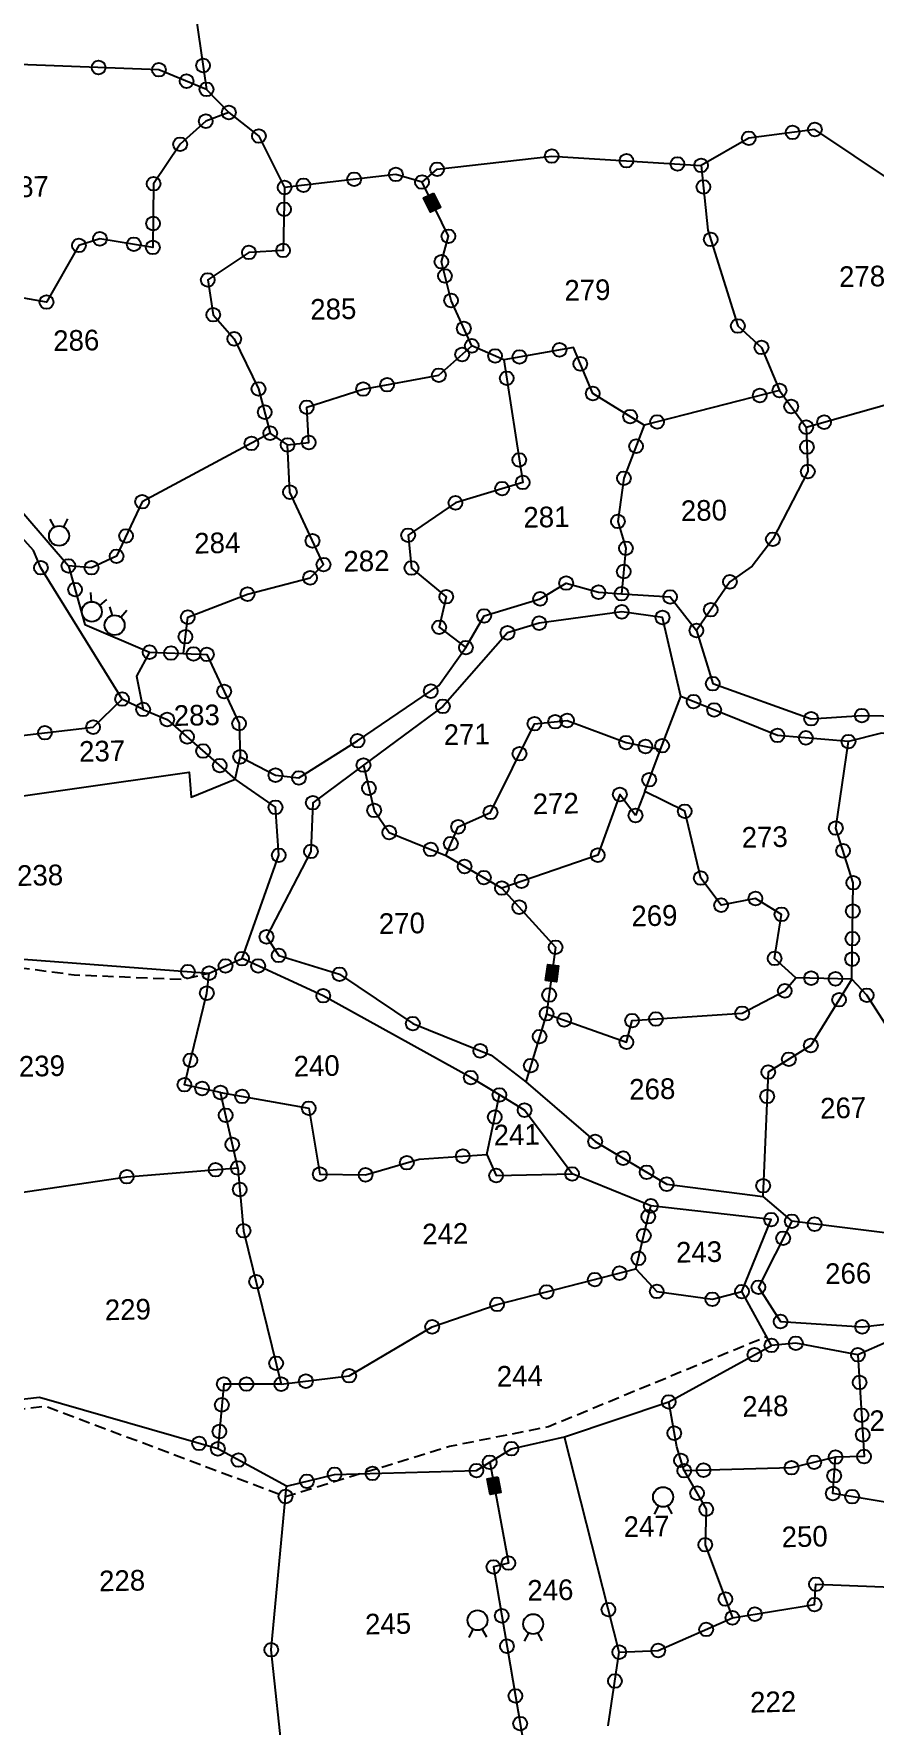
# Model space of a CAD drawing. Header units: metres. Extents: x 273879 to 276593, y 2065520 to 2069660.
# Drawn here: x 274352 to 274725, y 2067836 to 2068586 of the extents above; entities that cross this region are included whole.
import ezdxf
from ezdxf.enums import TextEntityAlignment as Align

# ---------------------------------------------------------------- set-up
doc = ezdxf.new("R2010")
doc.units = ezdxf.units.M
doc.linetypes.add('DASHED', pattern=[0.75, 0.5, -0.25])
for name, color, linetype in [('LINE_FOOTPATH', 1, 'DASHED'), ('OFF', 1, 'Continuous'), ('POLY_PARCEL', 6, 'Continuous'), ('POLY_ROAD', 30, 'Continuous'), ('SYM_STONE', 1, 'Continuous'), ('SYM_WELL', 1, 'Continuous'), ('TEXT_PARCEL', 7, 'Continuous')]:
    doc.layers.add(name, color=color, linetype=linetype)
doc.styles.add('TEXT_MAP', font='', dxfattribs={"height": 1.8})
doc.styles.get('TEXT_MAP').set_extended_font_data('Kruti Dev 050')

# ---------------------------------------------------------------- blocks, each defined once
blk = doc.blocks.new('MOTWELL')
for points in [[(-1.54, 2.96), (-0.8, 1.55)], [(1.54, 2.96), (0.8, 1.55)]]:
    blk.add_lwpolyline(points)
blk.add_circle((0, 0), 1.74)
blk = doc.blocks.new('STONE')
blk.add_circle((0, 0), 0.661)
blk = doc.blocks.new('STONESQUAREFILLED')
blk.add_hatch(color=256).paths.add_polyline_path([(0.7, -0.48), (0.7, 0.48), (-0.7, 0.48), (-0.7, -0.48)])
blk.add_lwpolyline([(-0.7, 0.48), (0.7, 0.48), (0.7, -0.48), (-0.7, -0.48)], close=True)
blk = doc.blocks.new('PPPPP')
at = {"layer": 'LINE_FOOTPATH', "ltscale": 10, "flags": 128}
for points in [[(274165.51, 2068136.6), (274202.17, 2068151.96), (274250.36, 2068172.49), (274296.11, 2068178.5), (274369.76, 2068168.78), (274417.9, 2068166.76), (274429.58, 2068169.49)], [(274320.62, 2067973.05), (274357, 2067977.34), (274463.47, 2067937.3), (274536.26, 2067959.59), (274580.11, 2067968.33), (274676.83, 2068008.31)]]:
    blk.add_lwpolyline(points, dxfattribs=at)
at = {"layer": 'OFF'}
blk.add_lwpolyline([(274441.15, 2068255.57), (274443.31, 2068265.5)], dxfattribs=at)
at = {"layer": 'POLY_PARCEL'}
for points in [[(274415.84, 2068648.27), (274428.41, 2068561.66)], [(274428.41, 2068561.66), (274407.29, 2068570.35), (274321.93, 2068573.51), (274281.2, 2068577.44)], [(274428.41, 2068561.66), (274438.3, 2068551.37)], [(274438.3, 2068551.37), (274428.06, 2068547.53), (274416.72, 2068537.29), (274404.93, 2068519.76), (274404.58, 2068491.54), (274381.13, 2068495.32), (274371.78, 2068492.41), (274357.4, 2068467.25), (274337.3, 2068470.79), (274319.36, 2068456.78), (274300.48, 2068457.22)], [(274438.3, 2068551.37), (274451.67, 2068540.95), (274463.05, 2068518.12)], [(274792.26, 2068462.42), (274773.78, 2068490.87), (274733.13, 2068520.4), (274698.31, 2068543.86), (274668.95, 2068539.94), (274647.84, 2068527.92)], [(274524.01, 2068520.51), (274530.7, 2068526.2), (274581.58, 2068532.07), (274647.84, 2068527.92)], [(274524.01, 2068520.51), (274512.41, 2068523.92), (274463.05, 2068518.12)], [(274647.84, 2068527.92), (274650.84, 2068499.16), (274664.13, 2068456.65), (274674.64, 2068447.15), (274682.62, 2068428.05)], [(274463.05, 2068518.12), (274462.39, 2068490.2), (274447.23, 2068489.29), (274428.95, 2068477.1), (274431.39, 2068461.67), (274440.7, 2068450.94), (274451.47, 2068428.7), (274456.71, 2068409.08)], [(274546.09, 2068447.83), (274536.89, 2068467.98), (274532.6, 2068485.18), (274535.72, 2068496.47), (274524.01, 2068520.51)], [(274464.38, 2068403.86), (274473.77, 2068404.95), (274472.87, 2068420.59), (274497.91, 2068428.67), (274531.48, 2068434.8), (274546.09, 2068447.83)], [(274560.32, 2068441.7), (274546.09, 2068447.83)], [(274622.52, 2068412.6), (274599.77, 2068426.71), (274591.17, 2068447.17), (274560.32, 2068441.7)], [(274560.32, 2068441.7), (274568.68, 2068387.26), (274538.81, 2068378.17), (274517.85, 2068363.8), (274519.35, 2068349.27), (274534.78, 2068336.53), (274531.64, 2068322.96), (274543.52, 2068313.96)], [(274682.62, 2068428.05), (274622.52, 2068412.6)], [(274682.62, 2068428.05), (274694.48, 2068411.78)], [(274694.48, 2068411.78), (274747.43, 2068426.64), (274761.22, 2068420.24)], [(274622.52, 2068412.6), (274613.58, 2068389.09), (274610.93, 2068369.93), (274614.5, 2068358.01), (274612.54, 2068337.86)], [(274694.48, 2068411.78), (274695.17, 2068392.07), (274679.68, 2068362.04), (274670.51, 2068350.02), (274660.63, 2068343.15), (274645.76, 2068321.54)], [(274456.71, 2068409.08), (274399.86, 2068378.68), (274388.51, 2068354.48), (274377.38, 2068349.41), (274367.13, 2068350.19)], [(274418.19, 2068311.33), (274420.06, 2068327.44), (274446.57, 2068337.67), (274474.36, 2068344.9), (274480.31, 2068350.78), (274465.41, 2068382.94), (274464.38, 2068403.86)], [(274464.38, 2068403.86), (274456.71, 2068409.08)], [(274403.17, 2068311.91), (274418.19, 2068311.33)], [(274418.19, 2068311.33), (274428.59, 2068310.92), (274442.85, 2068280.26), (274443.31, 2068265.5)], [(274313.57, 2068243.5), (274346.41, 2068275.02), (274378.08, 2068278.65), (274390.96, 2068291.11)], [(274629.89, 2068268.68), (274638.88, 2068292.26)], [(274400.28, 2068286.55), (274410.95, 2068282.05), (274441.15, 2068255.57)], [(274534.52, 2068221.71), (274540, 2068234.42), (274554.4, 2068240.82), (274573.87, 2068280.17), (274588.36, 2068281.6), (274614.55, 2068271.81), (274629.89, 2068268.68)], [(274622.82, 2068250.16), (274629.89, 2068268.68)], [(274714.67, 2068166.81), (274715.35, 2068209.6), (274707.6, 2068233.89), (274713.21, 2068272.24)], [(274498.06, 2068261.81), (274502.78, 2068241.71), (274509.48, 2068231.91), (274534.52, 2068221.71)], [(274313.57, 2068243.5), (274420.75, 2068258.64), (274421.54, 2068247.63), (274441.15, 2068255.57)], [(274618.73, 2068239.47), (274611.77, 2068248.79), (274601.98, 2068221.86), (274559.47, 2068207.27)], [(274622.82, 2068250.16), (274618.73, 2068239.47)], [(274689.81, 2068167.46), (274680.47, 2068176.06), (274683.52, 2068195.6), (274671.92, 2068202.63), (274656.69, 2068199.65), (274647.66, 2068211.69), (274640.58, 2068241.35), (274622.82, 2068250.16)], [(274534.52, 2068221.71), (274559.47, 2068207.27)], [(274559.47, 2068207.27), (274583.3, 2068181.01), (274579.3, 2068151.52)], [(274277.1, 2068177.78), (274295.86, 2068185.27), (274339.36, 2068176.28), (274429.58, 2068169.49)], [(274434.6, 2068116.55), (274418.58, 2068120), (274428.54, 2068160.64), (274429.58, 2068169.49)], [(274429.58, 2068169.49), (274444.2, 2068175.93)], [(274579.3, 2068151.52), (274614.71, 2068138.85), (274617.2, 2068148.45), (274666.05, 2068151.71), (274684.96, 2068161.64), (274689.81, 2068167.46)], [(274714.67, 2068166.81), (274696.52, 2068137.42), (274677.65, 2068125.59), (274675.16, 2068070.39)], [(274714.67, 2068166.81), (274689.81, 2068167.46)], [(274737.86, 2068134.04), (274721.3, 2068159.68), (274714.67, 2068166.81)], [(274579.3, 2068151.52), (274570.08, 2068121.32)], [(274434.6, 2068116.55), (274473.77, 2068109.53), (274478.69, 2068080.32), (274498.97, 2068080), (274522.72, 2068086.98), (274552.73, 2068089.02)], [(274442.23, 2068083.06), (274434.6, 2068116.55)], [(274552.73, 2068089.02), (274558.36, 2068115.46)], [(274552.73, 2068089.02), (274556.89, 2068079.7), (274590.59, 2068080.41)], [(274322.83, 2068068.78), (274392.99, 2068079.19), (274442.23, 2068083.06)], [(274442.23, 2068083.06), (274444.84, 2068055.22), (274461.57, 2067987.12)], [(274618.89, 2068038.24), (274625.55, 2068066.24)], [(274742.2, 2068052.64), (274688.08, 2068059.4)], [(274461.57, 2067987.12), (274491.69, 2067990.86), (274528.54, 2068012.57), (274557.3, 2068022.55), (274579.28, 2068028.05), (274618.89, 2068038.24)], [(274618.89, 2068038.24), (274628.14, 2068028.3), (274652.82, 2068024.81), (274665.98, 2068028.22)], [(274633.46, 2067979.26), (274679.02, 2068004.31)], [(274717.4, 2068000.2), (274720.11, 2067955.02), (274707.53, 2067954.77)], [(274461.57, 2067987.12), (274436.04, 2067987.19), (274433.42, 2067958.43)], [(274433.42, 2067958.43), (274354.34, 2067981.22), (274342.59, 2067979.86)], [(274587.2, 2067963.7), (274633.46, 2067979.26)], [(274640.36, 2067948.72), (274637, 2067959.27), (274633.46, 2067979.26)], [(274554.03, 2067952.46), (274563.69, 2067958.51), (274587.2, 2067963.7)], [(274611.52, 2067868.22), (274587.2, 2067963.7)], [(274463.94, 2067941.8), (274433.42, 2067958.43)], [(274463.94, 2067941.8), (274485.22, 2067947.12), (274548.14, 2067948.76), (274554.03, 2067952.46)], [(274554.03, 2067952.46), (274562.34, 2067907.75), (274555.68, 2067906.05), (274569.2, 2067826.89)], [(274707.53, 2067954.77), (274687.95, 2067950.06), (274640.36, 2067948.72)], [(274736.71, 2067933.62), (274706.27, 2067938.62), (274707.53, 2067954.77)], [(274640.36, 2067948.72), (274650.14, 2067931.61), (274649.67, 2067915.87), (274661.72, 2067883.47)], [(274462.51, 2067818.38), (274457.15, 2067869.31), (274463.94, 2067941.8)], [(274661.72, 2067883.47), (274698.2, 2067889.3), (274698.81, 2067898.36), (274739.81, 2067896.71)], [(274611.52, 2067868.22), (274628.82, 2067868.96), (274661.72, 2067883.47)], [(274606.66, 2067835.48), (274611.52, 2067868.22)]]:
    blk.add_lwpolyline(points, dxfattribs=at)
at = {"layer": 'POLY_ROAD'}
for points in [[(274306.4, 2068381.97), (274313.05, 2068379.04), (274338.3, 2068383.87), (274367.13, 2068350.19)], [(274390.96, 2068291.11), (274354.93, 2068349.4), (274351.71, 2068356.97), (274338.53, 2068371.63), (274288.7, 2068368.95)], [(274367.13, 2068350.19), (274374.43, 2068324.23), (274403.17, 2068311.91)], [(274543.52, 2068313.96), (274551.57, 2068327.99), (274576.4, 2068335.57), (274587.98, 2068342.58), (274602.25, 2068338.55), (274612.54, 2068337.86)], [(274612.54, 2068337.86), (274634.05, 2068336.41), (274645.76, 2068321.54)], [(274638.88, 2068292.26), (274630.7, 2068327.32), (274612.63, 2068329.84), (274576.04, 2068324.8), (274561.93, 2068320.51), (274533.28, 2068287.89), (274498.06, 2068261.81)], [(274645.76, 2068321.54), (274653.01, 2068297.95), (274696.66, 2068282.41), (274719.14, 2068283.78), (274746.9, 2068283.41), (274803.81, 2068275.29), (274809.91, 2068274.57)], [(274403.17, 2068311.91), (274397.27, 2068301.28), (274400.28, 2068286.55)], [(274443.31, 2068265.5), (274459.01, 2068257.34), (274469.39, 2068256.13), (274495.43, 2068272.65), (274531.52, 2068297.08), (274543.52, 2068313.96)], [(274400.28, 2068286.55), (274390.96, 2068291.11)], [(274713.21, 2068272.24), (274681.7, 2068275.01), (274638.88, 2068292.26)], [(274765.36, 2068270.5), (274727.94, 2068275.92), (274713.21, 2068272.24)], [(274498.06, 2068261.81), (274475.54, 2068245.13), (274474.73, 2068223.54), (274455.01, 2068185.61), (274460.42, 2068177.4), (274487.42, 2068169), (274519.92, 2068147.14), (274554.74, 2068133.04), (274570.08, 2068121.32)], [(274444.2, 2068175.93), (274460.46, 2068221.8), (274459.01, 2068243.08), (274441.15, 2068255.57)], [(274558.36, 2068115.46), (274545.65, 2068123.14), (274480.19, 2068159.48), (274444.2, 2068175.93)], [(274570.08, 2068121.32), (274600.83, 2068094.81), (274632.56, 2068075.87), (274675.16, 2068070.39)], [(274590.59, 2068080.41), (274569.55, 2068108.71), (274558.36, 2068115.46)], [(274625.55, 2068066.24), (274590.59, 2068080.41)], [(274665.98, 2068028.22), (274678.89, 2068060.17), (274625.55, 2068066.24)], [(274675.16, 2068070.39), (274688.08, 2068059.4)], [(274688.08, 2068059.4), (274673.24, 2068030.14), (274683.11, 2068014.92), (274719.23, 2068012.56), (274738.93, 2068014.8), (274741.12, 2068028.4), (274750.85, 2068035.68)], [(274679.02, 2068004.31), (274665.98, 2068028.22)], [(274717.4, 2068000.2), (274689.88, 2068005.26), (274679.02, 2068004.31)], [(274751.91, 2068008.47), (274730.82, 2068006.07), (274717.4, 2068000.2)]]:
    blk.add_lwpolyline(points, dxfattribs=at)
at = {"layer": 'SYM_STONE'}
for name, p, xscale, yscale, zscale, rotation in [('STONE', (274380.51, 2068571.34), 4.619835363909095, 4.619835363909095, 4.619835363909095, 1.136344576640073), ('STONE', (274426.88, 2068572.24), 4.619835363909095, 4.619835363909095, 4.619835363909095, 1.136344576640073), ('STONE', (274407.29, 2068570.35), 4.619835363909095, 4.619835363909095, 4.619835363909095, 1.136344576640073), ('STONE', (274419.57, 2068565.3), 4.619835363909095, 4.619835363909095, 4.619835363909095, 1.136344576640073), ('STONE', (274428.41, 2068561.66), 4.619835363909095, 4.619835363909095, 4.619835363909095, 1.136344576640073), ('STONE', (274438.3, 2068551.37), 4.619835363909095, 4.619835363909095, 4.619835363909095, 1.136344576640073), ('STONE', (274428.06, 2068547.53), 4.619835363909095, 4.619835363909095, 4.619835363909095, 1.136344576640073), ('STONE', (274688.42, 2068542.54), 4.619835363909095, 4.619835363909095, 4.619835363909095, 1.136344576640073), ('STONE', (274698.31, 2068543.86), 4.619835363909095, 4.619835363909095, 4.619835363909095, 1.136344576640073), ('STONE', (274416.72, 2068537.29), 4.619835363909095, 4.619835363909095, 4.619835363909095, 1.136344576640073), ('STONE', (274451.67, 2068540.95), 4.619835363909095, 4.619835363909095, 4.619835363909095, 1.136344576640073), ('STONE', (274668.95, 2068539.94), 4.619835363909095, 4.619835363909095, 4.619835363909095, 1.136344576640073), ('STONE', (274530.7, 2068526.2), 4.619835363909095, 4.619835363909095, 4.619835363909095, 1.136344576640073), ('STONE', (274581.58, 2068532.07), 4.619835363909095, 4.619835363909095, 4.619835363909095, 1.136344576640073), ('STONE', (274614.69, 2068530), 4.619835363909095, 4.619835363909095, 4.619835363909095, 1.136344576640073), ('STONE', (274637.32, 2068528.58), 4.619835363909095, 4.619835363909095, 4.619835363909095, 1.136344576640073), ('STONE', (274647.84, 2068527.92), 4.619835363909095, 4.619835363909095, 4.619835363909095, 1.136344576640073), ('STONE', (274404.93, 2068519.76), 4.619835363909095, 4.619835363909095, 4.619835363909095, 1.136344576640073), ('STONE', (274471.37, 2068519.1), 4.619835363909095, 4.619835363909095, 4.619835363909095, 1.136344576640073), ('STONE', (274493.92, 2068521.75), 4.619835363909095, 4.619835363909095, 4.619835363909095, 1.136344576640073), ('STONE', (274512.41, 2068523.92), 4.619835363909095, 4.619835363909095, 4.619835363909095, 1.136344576640073), ('STONE', (274524.01, 2068520.51), 4.619835363909095, 4.619835363909095, 4.619835363909095, 1.136344576640073), ('STONE', (274463.05, 2068518.12), 4.619835363909095, 4.619835363909095, 4.619835363909095, 1.136344576640073), ('STONESQUAREFILLED', (274528.46, 2068511.37), 5.089988278859448, 5.089988278859448, 5.089988278859448, 295.9696041847052), ('STONE', (274648.84, 2068518.35), 4.619835363909095, 4.619835363909095, 4.619835363909095, 1.136344576640073), ('STONE', (274462.82, 2068508.42), 4.619835363909095, 4.619835363909095, 4.619835363909095, 1.136344576640073), ('STONE', (274404.71, 2068502.12), 4.619835363909095, 4.619835363909095, 4.619835363909095, 1.136344576640073), ('STONE', (274535.72, 2068496.47), 4.619835363909095, 4.619835363909095, 4.619835363909095, 1.136344576640073), ('STONE', (274371.78, 2068492.41), 4.619835363909095, 4.619835363909095, 4.619835363909095, 1.136344576640073), ('STONE', (274381.13, 2068495.32), 4.619835363909095, 4.619835363909095, 4.619835363909095, 1.136344576640073), ('STONE', (274396.15, 2068492.9), 4.619835363909095, 4.619835363909095, 4.619835363909095, 1.136344576640073), ('STONE', (274404.58, 2068491.54), 4.619835363909095, 4.619835363909095, 4.619835363909095, 1.136344576640073), ('STONE', (274447.23, 2068489.29), 4.619835363909095, 4.619835363909095, 4.619835363909095, 1.136344576640073), ('STONE', (274462.39, 2068490.2), 4.619835363909095, 4.619835363909095, 4.619835363909095, 1.136344576640073), ('STONE', (274652.11, 2068495.08), 4.619835363909095, 4.619835363909095, 4.619835363909095, 1.136344576640073), ('STONE', (274532.6, 2068485.18), 4.619835363909095, 4.619835363909095, 4.619835363909095, 1.136344576640073), ('STONE', (274428.95, 2068477.1), 4.619835363909095, 4.619835363909095, 4.619835363909095, 1.136344576640073), ('STONE', (274534.18, 2068478.86), 4.619835363909095, 4.619835363909095, 4.619835363909095, 1.136344576640073), ('STONE', (274357.4, 2068467.25), 4.619835363909095, 4.619835363909095, 4.619835363909095, 1.136344576640073), ('STONE', (274536.89, 2068467.98), 4.619835363909095, 4.619835363909095, 4.619835363909095, 1.136344576640073), ('STONE', (274431.39, 2068461.67), 4.619835363909095, 4.619835363909095, 4.619835363909095, 1.136344576640073), ('STONE', (274542.57, 2068455.54), 4.619835363909095, 4.619835363909095, 4.619835363909095, 1.136344576640073), ('STONE', (274664.13, 2068456.65), 4.619835363909095, 4.619835363909095, 4.619835363909095, 1.136344576640073), ('STONE', (274440.7, 2068450.94), 4.619835363909095, 4.619835363909095, 4.619835363909095, 1.136344576640073), ('STONE', (274541.82, 2068444.02), 4.619835363909095, 4.619835363909095, 4.619835363909095, 1.136344576640073), ('STONE', (274546.09, 2068447.83), 4.619835363909095, 4.619835363909095, 4.619835363909095, 1.136344576640073), ('STONE', (274585.05, 2068446.08), 4.619835363909095, 4.619835363909095, 4.619835363909095, 1.136344576640073), ('STONE', (274674.64, 2068447.15), 4.619835363909095, 4.619835363909095, 4.619835363909095, 1.136344576640073), ('STONE', (274556.41, 2068443.39), 4.619835363909095, 4.619835363909095, 4.619835363909095, 1.136344576640073), ('STONE', (274567.28, 2068442.94), 4.619835363909095, 4.619835363909095, 4.619835363909095, 1.136344576640073), ('STONE', (274594.25, 2068439.85), 4.619835363909095, 4.619835363909095, 4.619835363909095, 1.136344576640073), ('STONE', (274451.47, 2068428.7), 4.619835363909095, 4.619835363909095, 4.619835363909095, 1.136344576640073), ('STONE', (274497.91, 2068428.67), 4.619835363909095, 4.619835363909095, 4.619835363909095, 1.136344576640073), ('STONE', (274508.52, 2068430.61), 4.619835363909095, 4.619835363909095, 4.619835363909095, 1.136344576640073), ('STONE', (274531.48, 2068434.8), 4.619835363909095, 4.619835363909095, 4.619835363909095, 1.136344576640073), ('STONE', (274561.58, 2068433.48), 4.619835363909095, 4.619835363909095, 4.619835363909095, 1.136344576640073), ('STONE', (274599.77, 2068426.71), 4.619835363909095, 4.619835363909095, 4.619835363909095, 1.136344576640073), ('STONE', (274673.87, 2068425.8), 4.619835363909095, 4.619835363909095, 4.619835363909095, 1.136344576640073), ('STONE', (274682.62, 2068428.05), 4.619835363909095, 4.619835363909095, 4.619835363909095, 1.136344576640073), ('STONE', (274454.22, 2068418.41), 4.619835363909095, 4.619835363909095, 4.619835363909095, 1.136344576640073), ('STONE', (274472.87, 2068420.59), 4.619835363909095, 4.619835363909095, 4.619835363909095, 1.136344576640073), ('STONE', (274616.35, 2068416.43), 4.619835363909095, 4.619835363909095, 4.619835363909095, 1.136344576640073), ('STONE', (274628.28, 2068414.08), 4.619835363909095, 4.619835363909095, 4.619835363909095, 1.136344576640073), ('STONE', (274687.81, 2068420.93), 4.619835363909095, 4.619835363909095, 4.619835363909095, 1.136344576640073), ('STONE', (274702.37, 2068413.99), 4.619835363909095, 4.619835363909095, 4.619835363909095, 1.136344576640073), ('STONE', (274456.71, 2068409.08), 4.619835363909095, 4.619835363909095, 4.619835363909095, 1.136344576640073), ('STONE', (274694.48, 2068411.78), 4.619835363909095, 4.619835363909095, 4.619835363909095, 1.136344576640073), ('STONE', (274448.3, 2068404.58), 4.619835363909095, 4.619835363909095, 4.619835363909095, 1.136344576640073), ('STONE', (274464.38, 2068403.86), 4.619835363909095, 4.619835363909095, 4.619835363909095, 1.136344576640073), ('STONE', (274473.77, 2068404.95), 4.619835363909095, 4.619835363909095, 4.619835363909095, 1.136344576640073), ('STONE', (274618.99, 2068403.31), 4.619835363909095, 4.619835363909095, 4.619835363909095, 1.136344576640073), ('STONE', (274694.79, 2068402.92), 4.619835363909095, 4.619835363909095, 4.619835363909095, 1.136344576640073), ('STONE', (274567.15, 2068397.21), 4.619835363909095, 4.619835363909095, 4.619835363909095, 1.136344576640073), ('STONE', (274695.17, 2068392.07), 4.619835363909095, 4.619835363909095, 4.619835363909095, 1.136344576640073), ('STONE', (274559.56, 2068384.48), 4.619835363909095, 4.619835363909095, 4.619835363909095, 1.136344576640073), ('STONE', (274568.68, 2068387.26), 4.619835363909095, 4.619835363909095, 4.619835363909095, 1.136344576640073), ('STONE', (274613.58, 2068389.09), 4.619835363909095, 4.619835363909095, 4.619835363909095, 1.136344576640073), ('STONE', (274399.86, 2068378.68), 4.619835363909095, 4.619835363909095, 4.619835363909095, 1.136344576640073), ('STONE', (274465.41, 2068382.94), 4.619835363909095, 4.619835363909095, 4.619835363909095, 1.136344576640073), ('STONE', (274538.81, 2068378.17), 4.619835363909095, 4.619835363909095, 4.619835363909095, 1.136344576640073), ('STONE', (274610.93, 2068369.93), 4.619835363909095, 4.619835363909095, 4.619835363909095, 1.136344576640073), ('STONE', (274392.73, 2068363.49), 4.619835363909095, 4.619835363909095, 4.619835363909095, 1.136344576640073), ('STONE', (274475.42, 2068361.33), 4.619835363909095, 4.619835363909095, 4.619835363909095, 1.136344576640073), ('STONE', (274517.85, 2068363.8), 4.619835363909095, 4.619835363909095, 4.619835363909095, 1.136344576640073), ('STONE', (274679.68, 2068362.04), 4.619835363909095, 4.619835363909095, 4.619835363909095, 1.136344576640073), ('STONE', (274388.51, 2068354.48), 4.619835363909095, 4.619835363909095, 4.619835363909095, 1.136344576640073), ('STONE', (274614.5, 2068358.01), 4.619835363909095, 4.619835363909095, 4.619835363909095, 1.136344576640073), ('STONE', (274354.93, 2068349.4), 4.619835363909095, 4.619835363909095, 4.619835363909095, 1.136344576640073), ('STONE', (274367.13, 2068350.19), 4.619835363909095, 4.619835363909095, 4.619835363909095, 1.136344576640073), ('STONE', (274377.38, 2068349.41), 4.619835363909095, 4.619835363909095, 4.619835363909095, 1.136344576640073), ('STONE', (274480.31, 2068350.78), 4.619835363909095, 4.619835363909095, 4.619835363909095, 1.136344576640073), ('STONE', (274519.35, 2068349.27), 4.619835363909095, 4.619835363909095, 4.619835363909095, 1.136344576640073), ('STONE', (274613.49, 2068347.7), 4.619835363909095, 4.619835363909095, 4.619835363909095, 1.136344576640073), ('STONE', (274370.07, 2068339.71), 4.619835363909095, 4.619835363909095, 4.619835363909095, 1.136344576640073), ('STONE', (274474.36, 2068344.9), 4.619835363909095, 4.619835363909095, 4.619835363909095, 1.136344576640073), ('STONE', (274587.98, 2068342.58), 4.619835363909095, 4.619835363909095, 4.619835363909095, 1.136344576640073), ('STONE', (274602.25, 2068338.55), 4.619835363909095, 4.619835363909095, 4.619835363909095, 1.136344576640073), ('STONE', (274660.63, 2068343.15), 4.619835363909095, 4.619835363909095, 4.619835363909095, 1.136344576640073), ('STONE', (274446.57, 2068337.67), 4.619835363909095, 4.619835363909095, 4.619835363909095, 1.136344576640073), ('STONE', (274534.78, 2068336.53), 4.619835363909095, 4.619835363909095, 4.619835363909095, 1.136344576640073), ('STONE', (274576.4, 2068335.57), 4.619835363909095, 4.619835363909095, 4.619835363909095, 1.136344576640073), ('STONE', (274612.54, 2068337.86), 4.619835363909095, 4.619835363909095, 4.619835363909095, 1.136344576640073), ('STONE', (274634.05, 2068336.41), 4.619835363909095, 4.619835363909095, 4.619835363909095, 1.136344576640073), ('STONE', (274420.06, 2068327.44), 4.619835363909095, 4.619835363909095, 4.619835363909095, 1.136344576640073), ('STONE', (274551.57, 2068327.99), 4.619835363909095, 4.619835363909095, 4.619835363909095, 1.136344576640073), ('STONE', (274576.04, 2068324.8), 4.619835363909095, 4.619835363909095, 4.619835363909095, 1.136344576640073), ('STONE', (274612.63, 2068329.84), 4.619835363909095, 4.619835363909095, 4.619835363909095, 1.136344576640073), ('STONE', (274630.7, 2068327.32), 4.619835363909095, 4.619835363909095, 4.619835363909095, 1.136344576640073), ('STONE', (274652.09, 2068330.74), 4.619835363909095, 4.619835363909095, 4.619835363909095, 1.136344576640073), ('STONE', (274419.05, 2068318.78), 4.619835363909095, 4.619835363909095, 4.619835363909095, 1.136344576640073), ('STONE', (274531.64, 2068322.96), 4.619835363909095, 4.619835363909095, 4.619835363909095, 1.136344576640073), ('STONE', (274561.93, 2068320.51), 4.619835363909095, 4.619835363909095, 4.619835363909095, 1.136344576640073), ('STONE', (274645.76, 2068321.54), 4.619835363909095, 4.619835363909095, 4.619835363909095, 1.136344576640073), ('STONE', (274403.17, 2068311.91), 4.619835363909095, 4.619835363909095, 4.619835363909095, 1.136344576640073), ('STONE', (274412.65, 2068311.54), 4.619835363909095, 4.619835363909095, 4.619835363909095, 1.136344576640073), ('STONE', (274422.63, 2068311.15), 4.619835363909095, 4.619835363909095, 4.619835363909095, 1.136344576640073), ('STONE', (274428.59, 2068310.92), 4.619835363909095, 4.619835363909095, 4.619835363909095, 1.136344576640073), ('STONE', (274543.52, 2068313.96), 4.619835363909095, 4.619835363909095, 4.619835363909095, 1.136344576640073), ('STONE', (274436.23, 2068294.49), 4.619835363909095, 4.619835363909095, 4.619835363909095, 1.136344576640073), ('STONE', (274527.87, 2068294.61), 4.619835363909095, 4.619835363909095, 4.619835363909095, 1.136344576640073), ('STONE', (274653.01, 2068297.95), 4.619835363909095, 4.619835363909095, 4.619835363909095, 1.136344576640073), ('STONE', (274390.96, 2068291.11), 4.619835363909095, 4.619835363909095, 4.619835363909095, 1.136344576640073), ('STONE', (274400.28, 2068286.55), 4.619835363909095, 4.619835363909095, 4.619835363909095, 1.136344576640073), ('STONE', (274533.28, 2068287.89), 4.619835363909095, 4.619835363909095, 4.619835363909095, 1.136344576640073), ('STONE', (274644.52, 2068289.98), 4.619835363909095, 4.619835363909095, 4.619835363909095, 1.136344576640073), ('STONE', (274653.64, 2068286.31), 4.619835363909095, 4.619835363909095, 4.619835363909095, 1.136344576640073), ('STONE', (274378.08, 2068278.65), 4.619835363909095, 4.619835363909095, 4.619835363909095, 1.136344576640073), ('STONE', (274410.95, 2068282.05), 4.619835363909095, 4.619835363909095, 4.619835363909095, 1.136344576640073), ('STONE', (274442.85, 2068280.26), 4.619835363909095, 4.619835363909095, 4.619835363909095, 1.136344576640073), ('STONE', (274573.87, 2068280.17), 4.619835363909095, 4.619835363909095, 4.619835363909095, 1.136344576640073), ('STONE', (274583.1, 2068281.08), 4.619835363909095, 4.619835363909095, 4.619835363909095, 1.136344576640073), ('STONE', (274588.36, 2068281.6), 4.619835363909095, 4.619835363909095, 4.619835363909095, 1.136344576640073), ('STONE', (274696.66, 2068282.41), 4.619835363909095, 4.619835363909095, 4.619835363909095, 1.136344576640073), ('STONE', (274719.14, 2068283.78), 4.619835363909095, 4.619835363909095, 4.619835363909095, 1.136344576640073), ('STONE', (274356.72, 2068276.2), 4.619835363909095, 4.619835363909095, 4.619835363909095, 1.136344576640073), ('STONE', (274419.76, 2068274.32), 4.619835363909095, 4.619835363909095, 4.619835363909095, 1.136344576640073), ('STONE', (274495.43, 2068272.65), 4.619835363909095, 4.619835363909095, 4.619835363909095, 1.136344576640073), ('STONE', (274614.55, 2068271.81), 4.619835363909095, 4.619835363909095, 4.619835363909095, 1.136344576640073), ('STONE', (274681.7, 2068275.01), 4.619835363909095, 4.619835363909095, 4.619835363909095, 1.136344576640073), ('STONE', (274694.33, 2068273.9), 4.619835363909095, 4.619835363909095, 4.619835363909095, 1.136344576640073), ('STONE', (274713.21, 2068272.24), 4.619835363909095, 4.619835363909095, 4.619835363909095, 1.136344576640073), ('STONE', (274426.9, 2068268.07), 4.619835363909095, 4.619835363909095, 4.619835363909095, 1.136344576640073), ('STONE', (274443.31, 2068265.5), 4.619835363909095, 4.619835363909095, 4.619835363909095, 1.136344576640073), ('STONE', (274567.27, 2068266.84), 4.619835363909095, 4.619835363909095, 4.619835363909095, 1.136344576640073), ('STONE', (274623.1, 2068270.06), 4.619835363909095, 4.619835363909095, 4.619835363909095, 1.136344576640073), ('STONE', (274630.54, 2068270.4), 4.619835363909095, 4.619835363909095, 4.619835363909095, 1.136344576640073), ('STONE', (274434.27, 2068261.6), 4.619835363909095, 4.619835363909095, 4.619835363909095, 1.136344576640073), ('STONE', (274459.01, 2068257.34), 4.619835363909095, 4.619835363909095, 4.619835363909095, 1.136344576640073), ('STONE', (274469.39, 2068256.13), 4.619835363909095, 4.619835363909095, 4.619835363909095, 1.136344576640073), ('STONE', (274498.06, 2068261.81), 4.619835363909095, 4.619835363909095, 4.619835363909095, 1.136344576640073), ('STONE', (274500.47, 2068251.54), 4.619835363909095, 4.619835363909095, 4.619835363909095, 1.136344576640073), ('STONE', (274611.77, 2068248.79), 4.619835363909095, 4.619835363909095, 4.619835363909095, 1.136344576640073), ('STONE', (274624.8, 2068255.34), 4.619835363909095, 4.619835363909095, 4.619835363909095, 1.136344576640073), ('STONE', (274459.01, 2068243.08), 4.619835363909095, 4.619835363909095, 4.619835363909095, 1.136344576640073), ('STONE', (274475.54, 2068245.13), 4.619835363909095, 4.619835363909095, 4.619835363909095, 1.136344576640073), ('STONE', (274502.78, 2068241.71), 4.619835363909095, 4.619835363909095, 4.619835363909095, 1.136344576640073), ('STONE', (274640.58, 2068241.35), 4.619835363909095, 4.619835363909095, 4.619835363909095, 1.136344576640073), ('STONE', (274540, 2068234.42), 4.619835363909095, 4.619835363909095, 4.619835363909095, 1.136344576640073), ('STONE', (274554.4, 2068240.82), 4.619835363909095, 4.619835363909095, 4.619835363909095, 1.136344576640073), ('STONE', (274618.73, 2068239.47), 4.619835363909095, 4.619835363909095, 4.619835363909095, 1.136344576640073), ('STONE', (274707.6, 2068233.89), 4.619835363909095, 4.619835363909095, 4.619835363909095, 1.136344576640073), ('STONE', (274509.48, 2068231.91), 4.619835363909095, 4.619835363909095, 4.619835363909095, 1.136344576640073), ('STONE', (274536.8, 2068227), 4.619835363909095, 4.619835363909095, 4.619835363909095, 1.136344576640073), ('STONE', (274460.46, 2068221.8), 4.619835363909095, 4.619835363909095, 4.619835363909095, 1.136344576640073), ('STONE', (274474.73, 2068223.54), 4.619835363909095, 4.619835363909095, 4.619835363909095, 1.136344576640073), ('STONE', (274527.91, 2068224.4), 4.619835363909095, 4.619835363909095, 4.619835363909095, 1.136344576640073), ('STONE', (274601.98, 2068221.86), 4.619835363909095, 4.619835363909095, 4.619835363909095, 1.136344576640073), ('STONE', (274710.82, 2068223.79), 4.619835363909095, 4.619835363909095, 4.619835363909095, 1.136344576640073), ('STONE', (274542.93, 2068216.84), 4.619835363909095, 4.619835363909095, 4.619835363909095, 1.136344576640073), ('STONE', (274551.46, 2068211.91), 4.619835363909095, 4.619835363909095, 4.619835363909095, 1.136344576640073), ('STONE', (274647.66, 2068211.69), 4.619835363909095, 4.619835363909095, 4.619835363909095, 1.136344576640073), ('STONE', (274559.47, 2068207.27), 4.619835363909095, 4.619835363909095, 4.619835363909095, 1.136344576640073), ('STONE', (274568.2, 2068210.27), 4.619835363909095, 4.619835363909095, 4.619835363909095, 1.136344576640073), ('STONE', (274715.35, 2068209.6), 4.619835363909095, 4.619835363909095, 4.619835363909095, 1.136344576640073), ('STONE', (274567.17, 2068198.79), 4.619835363909095, 4.619835363909095, 4.619835363909095, 1.136344576640073), ('STONE', (274656.69, 2068199.65), 4.619835363909095, 4.619835363909095, 4.619835363909095, 1.136344576640073), ('STONE', (274671.92, 2068202.63), 4.619835363909095, 4.619835363909095, 4.619835363909095, 1.136344576640073), ('STONE', (274715.15, 2068197.07), 4.619835363909095, 4.619835363909095, 4.619835363909095, 1.136344576640073), ('STONE', (274683.52, 2068195.6), 4.619835363909095, 4.619835363909095, 4.619835363909095, 1.136344576640073), ('STONE', (274455.01, 2068185.61), 4.619835363909095, 4.619835363909095, 4.619835363909095, 1.136344576640073), ('STONE', (274583.3, 2068181.01), 4.619835363909095, 4.619835363909095, 4.619835363909095, 1.136344576640073), ('STONE', (274714.95, 2068184.8), 4.619835363909095, 4.619835363909095, 4.619835363909095, 1.136344576640073), ('STONE', (274444.2, 2068175.93), 4.619835363909095, 4.619835363909095, 4.619835363909095, 1.136344576640073), ('STONE', (274460.42, 2068177.4), 4.619835363909095, 4.619835363909095, 4.619835363909095, 1.136344576640073), ('STONE', (274680.47, 2068176.06), 4.619835363909095, 4.619835363909095, 4.619835363909095, 1.136344576640073), ('STONE', (274714.81, 2068175.7), 4.619835363909095, 4.619835363909095, 4.619835363909095, 1.136344576640073), ('STONE', (274420.16, 2068170.2), 4.619835363909095, 4.619835363909095, 4.619835363909095, 1.136344576640073), ('STONE', (274429.58, 2068169.49), 4.619835363909095, 4.619835363909095, 4.619835363909095, 1.136344576640073), ('STONE', (274436.85, 2068172.69), 4.619835363909095, 4.619835363909095, 4.619835363909095, 1.136344576640073), ('STONE', (274451.31, 2068172.68), 4.619835363909095, 4.619835363909095, 4.619835363909095, 1.136344576640073), ('STONE', (274487.42, 2068169), 4.619835363909095, 4.619835363909095, 4.619835363909095, 1.136344576640073), ('STONESQUAREFILLED', (274581.74, 2068169.48), 5.089988278859448, 5.089988278859448, 5.089988278859448, 82.27331627361599), ('STONE', (274696.68, 2068167.28), 4.619835363909095, 4.619835363909095, 4.619835363909095, 1.136344576640073), ('STONE', (274707.44, 2068167), 4.619835363909095, 4.619835363909095, 4.619835363909095, 1.136344576640073), ('STONE', (274428.54, 2068160.64), 4.619835363909095, 4.619835363909095, 4.619835363909095, 1.136344576640073), ('STONE', (274480.19, 2068159.48), 4.619835363909095, 4.619835363909095, 4.619835363909095, 1.136344576640073), ('STONE', (274580.42, 2068159.81), 4.619835363909095, 4.619835363909095, 4.619835363909095, 1.136344576640073), ('STONE', (274684.96, 2068161.64), 4.619835363909095, 4.619835363909095, 4.619835363909095, 1.136344576640073), ('STONE', (274721.3, 2068159.68), 4.619835363909095, 4.619835363909095, 4.619835363909095, 1.136344576640073), ('STONE', (274579.3, 2068151.52), 4.619835363909095, 4.619835363909095, 4.619835363909095, 1.136344576640073), ('STONE', (274666.05, 2068151.71), 4.619835363909095, 4.619835363909095, 4.619835363909095, 1.136344576640073), ('STONE', (274709.05, 2068157.71), 4.619835363909095, 4.619835363909095, 4.619835363909095, 1.136344576640073), ('STONE', (274519.92, 2068147.14), 4.619835363909095, 4.619835363909095, 4.619835363909095, 1.136344576640073), ('STONE', (274587.11, 2068148.73), 4.619835363909095, 4.619835363909095, 4.619835363909095, 1.136344576640073), ('STONE', (274617.2, 2068148.45), 4.619835363909095, 4.619835363909095, 4.619835363909095, 1.136344576640073), ('STONE', (274627.8, 2068149.16), 4.619835363909095, 4.619835363909095, 4.619835363909095, 1.136344576640073), ('STONE', (274576.19, 2068141.33), 4.619835363909095, 4.619835363909095, 4.619835363909095, 1.136344576640073), ('STONE', (274614.71, 2068138.85), 4.619835363909095, 4.619835363909095, 4.619835363909095, 1.136344576640073), ('STONE', (274696.52, 2068137.42), 4.619835363909095, 4.619835363909095, 4.619835363909095, 1.136344576640073), ('STONE', (274421.24, 2068130.84), 4.619835363909095, 4.619835363909095, 4.619835363909095, 1.136344576640073), ('STONE', (274549.85, 2068135.02), 4.619835363909095, 4.619835363909095, 4.619835363909095, 1.136344576640073), ('STONE', (274572.28, 2068128.5), 4.619835363909095, 4.619835363909095, 4.619835363909095, 1.136344576640073), ('STONE', (274686.77, 2068131.3), 4.619835363909095, 4.619835363909095, 4.619835363909095, 1.136344576640073), ('STONE', (274545.65, 2068123.14), 4.619835363909095, 4.619835363909095, 4.619835363909095, 1.136344576640073), ('STONE', (274677.65, 2068125.59), 4.619835363909095, 4.619835363909095, 4.619835363909095, 1.136344576640073), ('STONE', (274418.58, 2068120), 4.619835363909095, 4.619835363909095, 4.619835363909095, 1.136344576640073), ('STONE', (274426.43, 2068118.31), 4.619835363909095, 4.619835363909095, 4.619835363909095, 1.136344576640073), ('STONE', (274434.6, 2068116.55), 4.619835363909095, 4.619835363909095, 4.619835363909095, 1.136344576640073), ('STONE', (274444.17, 2068114.83), 4.619835363909095, 4.619835363909095, 4.619835363909095, 1.136344576640073), ('STONE', (274558.36, 2068115.46), 4.619835363909095, 4.619835363909095, 4.619835363909095, 1.136344576640073), ('STONE', (274677.16, 2068114.81), 4.619835363909095, 4.619835363909095, 4.619835363909095, 1.136344576640073), ('STONE', (274436.9, 2068106.45), 4.619835363909095, 4.619835363909095, 4.619835363909095, 1.136344576640073), ('STONE', (274473.77, 2068109.53), 4.619835363909095, 4.619835363909095, 4.619835363909095, 1.136344576640073), ('STONE', (274569.55, 2068108.71), 4.619835363909095, 4.619835363909095, 4.619835363909095, 1.136344576640073), ('STONE', (274556.27, 2068105.67), 4.619835363909095, 4.619835363909095, 4.619835363909095, 1.136344576640073), ('STONE', (274439.85, 2068093.5), 4.619835363909095, 4.619835363909095, 4.619835363909095, 1.136344576640073), ('STONE', (274600.83, 2068094.81), 4.619835363909095, 4.619835363909095, 4.619835363909095, 1.136344576640073), ('STONE', (274517.26, 2068085.38), 4.619835363909095, 4.619835363909095, 4.619835363909095, 1.136344576640073), ('STONE', (274542.1, 2068088.3), 4.619835363909095, 4.619835363909095, 4.619835363909095, 1.136344576640073), ('STONE', (274613.23, 2068087.41), 4.619835363909095, 4.619835363909095, 4.619835363909095, 1.136344576640073), ('STONE', (274392.99, 2068079.19), 4.619835363909095, 4.619835363909095, 4.619835363909095, 1.136344576640073), ('STONE', (274432.43, 2068082.29), 4.619835363909095, 4.619835363909095, 4.619835363909095, 1.136344576640073), ('STONE', (274442.23, 2068083.06), 4.619835363909095, 4.619835363909095, 4.619835363909095, 1.136344576640073), ('STONE', (274478.69, 2068080.32), 4.619835363909095, 4.619835363909095, 4.619835363909095, 1.136344576640073), ('STONE', (274498.97, 2068080), 4.619835363909095, 4.619835363909095, 4.619835363909095, 1.136344576640073), ('STONE', (274556.89, 2068079.7), 4.619835363909095, 4.619835363909095, 4.619835363909095, 1.136344576640073), ('STONE', (274590.59, 2068080.41), 4.619835363909095, 4.619835363909095, 4.619835363909095, 1.136344576640073), ('STONE', (274623.68, 2068081.16), 4.619835363909095, 4.619835363909095, 4.619835363909095, 1.136344576640073), ('STONE', (274632.56, 2068075.87), 4.619835363909095, 4.619835363909095, 4.619835363909095, 1.136344576640073), ('STONE', (274443.13, 2068073.51), 4.619835363909095, 4.619835363909095, 4.619835363909095, 1.136344576640073), ('STONE', (274675.38, 2068075.19), 4.619835363909095, 4.619835363909095, 4.619835363909095, 1.136344576640073), ('STONE', (274624.41, 2068061.45), 4.619835363909095, 4.619835363909095, 4.619835363909095, 1.136344576640073), ('STONE', (274625.55, 2068066.24), 4.619835363909095, 4.619835363909095, 4.619835363909095, 1.136344576640073), ('STONE', (274444.84, 2068055.22), 4.619835363909095, 4.619835363909095, 4.619835363909095, 1.136344576640073), ('STONE', (274678.89, 2068060.17), 4.619835363909095, 4.619835363909095, 4.619835363909095, 1.136344576640073), ('STONE', (274688.08, 2068059.4), 4.619835363909095, 4.619835363909095, 4.619835363909095, 1.136344576640073), ('STONE', (274698.22, 2068058.13), 4.619835363909095, 4.619835363909095, 4.619835363909095, 1.136344576640073), ('STONE', (274622.41, 2068053.04), 4.619835363909095, 4.619835363909095, 4.619835363909095, 1.136344576640073), ('STONE', (274684.26, 2068051.85), 4.619835363909095, 4.619835363909095, 4.619835363909095, 1.136344576640073), ('STONE', (274620.01, 2068042.94), 4.619835363909095, 4.619835363909095, 4.619835363909095, 1.136344576640073), ('STONE', (274450.4, 2068032.6), 4.619835363909095, 4.619835363909095, 4.619835363909095, 1.136344576640073), ('STONE', (274600.65, 2068033.55), 4.619835363909095, 4.619835363909095, 4.619835363909095, 1.136344576640073), ('STONE', (274611.7, 2068036.39), 4.619835363909095, 4.619835363909095, 4.619835363909095, 1.136344576640073), ('STONE', (274579.28, 2068028.05), 4.619835363909095, 4.619835363909095, 4.619835363909095, 1.136344576640073), ('STONE', (274628.14, 2068028.3), 4.619835363909095, 4.619835363909095, 4.619835363909095, 1.136344576640073), ('STONE', (274652.82, 2068024.81), 4.619835363909095, 4.619835363909095, 4.619835363909095, 1.136344576640073), ('STONE', (274665.98, 2068028.22), 4.619835363909095, 4.619835363909095, 4.619835363909095, 1.136344576640073), ('STONE', (274673.24, 2068030.14), 4.619835363909095, 4.619835363909095, 4.619835363909095, 1.136344576640073), ('STONE', (274557.3, 2068022.55), 4.619835363909095, 4.619835363909095, 4.619835363909095, 1.136344576640073), ('STONE', (274528.54, 2068012.57), 4.619835363909095, 4.619835363909095, 4.619835363909095, 1.136344576640073), ('STONE', (274683.11, 2068014.92), 4.619835363909095, 4.619835363909095, 4.619835363909095, 1.136344576640073), ('STONE', (274719.23, 2068012.56), 4.619835363909095, 4.619835363909095, 4.619835363909095, 1.136344576640073), ('STONE', (274679.02, 2068004.31), 4.619835363909095, 4.619835363909095, 4.619835363909095, 1.136344576640073), ('STONE', (274689.88, 2068005.26), 4.619835363909095, 4.619835363909095, 4.619835363909095, 1.136344576640073), ('STONE', (274459.29, 2067996.39), 4.619835363909095, 4.619835363909095, 4.619835363909095, 1.136344576640073), ('STONE', (274671.5, 2068000.18), 4.619835363909095, 4.619835363909095, 4.619835363909095, 1.136344576640073), ('STONE', (274717.4, 2068000.2), 4.619835363909095, 4.619835363909095, 4.619835363909095, 1.136344576640073), ('STONE', (274436.04, 2067987.19), 4.619835363909095, 4.619835363909095, 4.619835363909095, 1.136344576640073), ('STONE', (274446.13, 2067987.16), 4.619835363909095, 4.619835363909095, 4.619835363909095, 1.136344576640073), ('STONE', (274461.57, 2067987.12), 4.619835363909095, 4.619835363909095, 4.619835363909095, 1.136344576640073), ('STONE', (274472.47, 2067988.47), 4.619835363909095, 4.619835363909095, 4.619835363909095, 1.136344576640073), ('STONE', (274491.69, 2067990.86), 4.619835363909095, 4.619835363909095, 4.619835363909095, 1.136344576640073), ('STONE', (274718.14, 2067987.93), 4.619835363909095, 4.619835363909095, 4.619835363909095, 1.136344576640073), ('STONE', (274633.46, 2067979.26), 4.619835363909095, 4.619835363909095, 4.619835363909095, 1.136344576640073), ('STONE', (274435.2, 2067977.94), 4.619835363909095, 4.619835363909095, 4.619835363909095, 1.136344576640073), ('STONE', (274719.01, 2067973.35), 4.619835363909095, 4.619835363909095, 4.619835363909095, 1.136344576640073), ('STONE', (274434.12, 2067966.13), 4.619835363909095, 4.619835363909095, 4.619835363909095, 1.136344576640073), ('STONE', (274635.92, 2067965.39), 4.619835363909095, 4.619835363909095, 4.619835363909095, 1.136344576640073), ('STONE', (274719.54, 2067964.64), 4.619835363909095, 4.619835363909095, 4.619835363909095, 1.136344576640073), ('STONE', (274425.11, 2067960.83), 4.619835363909095, 4.619835363909095, 4.619835363909095, 1.136344576640073), ('STONE', (274433.42, 2067958.43), 4.619835363909095, 4.619835363909095, 4.619835363909095, 1.136344576640073), ('STONE', (274563.69, 2067958.51), 4.619835363909095, 4.619835363909095, 4.619835363909095, 1.136344576640073), ('STONE', (274442.58, 2067953.44), 4.619835363909095, 4.619835363909095, 4.619835363909095, 1.136344576640073), ('STONE', (274548.14, 2067948.76), 4.619835363909095, 4.619835363909095, 4.619835363909095, 1.136344576640073), ('STONE', (274554.03, 2067952.46), 4.619835363909095, 4.619835363909095, 4.619835363909095, 1.136344576640073), ('STONE', (274638.9, 2067953.3), 4.619835363909095, 4.619835363909095, 4.619835363909095, 1.136344576640073), ('STONE', (274640.36, 2067948.72), 4.619835363909095, 4.619835363909095, 4.619835363909095, 1.136344576640073), ('STONE', (274648.92, 2067948.96), 4.619835363909095, 4.619835363909095, 4.619835363909095, 1.136344576640073), ('STONE', (274687.95, 2067950.06), 4.619835363909095, 4.619835363909095, 4.619835363909095, 1.136344576640073), ('STONE', (274698.06, 2067952.49), 4.619835363909095, 4.619835363909095, 4.619835363909095, 1.136344576640073), ('STONE', (274707.53, 2067954.77), 4.619835363909095, 4.619835363909095, 4.619835363909095, 1.136344576640073), ('STONE', (274720.11, 2067955.02), 4.619835363909095, 4.619835363909095, 4.619835363909095, 1.136344576640073), ('STONE', (274472.93, 2067944.05), 4.619835363909095, 4.619835363909095, 4.619835363909095, 1.136344576640073), ('STONE', (274485.22, 2067947.12), 4.619835363909095, 4.619835363909095, 4.619835363909095, 1.136344576640073), ('STONE', (274501.99, 2067947.56), 4.619835363909095, 4.619835363909095, 4.619835363909095, 1.136344576640073), ('STONESQUAREFILLED', (274555.95, 2067942.11), 5.089988278859448, 5.089988278859448, 5.089988278859448, 280.5241232655129), ('STONE', (274706.88, 2067946.48), 4.619835363909095, 4.619835363909095, 4.619835363909095, 1.136344576640073), ('STONE', (274463.47, 2067937.3), 4.619835363909095, 4.619835363909095, 4.619835363909095, 1.136344576640073), ('STONE', (274646.06, 2067938.75), 4.619835363909095, 4.619835363909095, 4.619835363909095, 1.136344576640073), ('STONE', (274706.27, 2067938.62), 4.619835363909095, 4.619835363909095, 4.619835363909095, 1.136344576640073), ('STONE', (274714.86, 2067937.21), 4.619835363909095, 4.619835363909095, 4.619835363909095, 1.136344576640073), ('STONE', (274650.14, 2067931.61), 4.619835363909095, 4.619835363909095, 4.619835363909095, 1.136344576640073), ('STONE', (274649.67, 2067915.87), 4.619835363909095, 4.619835363909095, 4.619835363909095, 1.136344576640073), ('STONE', (274555.68, 2067906.05), 4.619835363909095, 4.619835363909095, 4.619835363909095, 1.136344576640073), ('STONE', (274562.34, 2067907.75), 4.619835363909095, 4.619835363909095, 4.619835363909095, 1.136344576640073), ('STONE', (274698.81, 2067898.36), 4.619835363909095, 4.619835363909095, 4.619835363909095, 1.136344576640073), ('STONE', (274658.63, 2067891.79), 4.619835363909095, 4.619835363909095, 4.619835363909095, 1.136344576640073), ('STONE', (274698.2, 2067889.3), 4.619835363909095, 4.619835363909095, 4.619835363909095, 1.136344576640073), ('STONE', (274559.39, 2067884.34), 4.619835363909095, 4.619835363909095, 4.619835363909095, 1.136344576640073), ('STONE', (274606.71, 2067887.11), 4.619835363909095, 4.619835363909095, 4.619835363909095, 1.136344576640073), ('STONE', (274661.72, 2067883.47), 4.619835363909095, 4.619835363909095, 4.619835363909095, 1.136344576640073), ('STONE', (274671.72, 2067885.07), 4.619835363909095, 4.619835363909095, 4.619835363909095, 1.136344576640073), ('STONE', (274650.1, 2067878.34), 4.619835363909095, 4.619835363909095, 4.619835363909095, 1.136344576640073), ('STONE', (274457.15, 2067869.31), 4.619835363909095, 4.619835363909095, 4.619835363909095, 1.136344576640073), ('STONE', (274561.69, 2067870.87), 4.619835363909095, 4.619835363909095, 4.619835363909095, 1.136344576640073), ('STONE', (274611.52, 2067868.22), 4.619835363909095, 4.619835363909095, 4.619835363909095, 1.136344576640073), ('STONE', (274628.82, 2067868.96), 4.619835363909095, 4.619835363909095, 4.619835363909095, 1.136344576640073), ('STONE', (274609.62, 2067855.42), 4.619835363909095, 4.619835363909095, 4.619835363909095, 1.136344576640073), ('STONE', (274565.46, 2067848.79), 4.619835363909095, 4.619835363909095, 4.619835363909095, 1.136344576640073), ('STONE', (274567.55, 2067836.53), 4.619835363909095, 4.619835363909095, 4.619835363909095, 1.136344576640073)]:
    blk.add_blockref(name, p, dxfattribs=dict(at, xscale=xscale, yscale=yscale, zscale=zscale, rotation=rotation))
at = {"layer": 'SYM_WELL', "xscale": 2.544994139429724, "yscale": 2.544994139429724, "zscale": 2.544994139429724}
for p, rotation in [((274362.98, 2068363.55), 1.136344576640073), ((274377.52, 2068329.88), 336.7048886885988), ((274387.64, 2068323.9), 347.9031639332907), ((274630.97, 2067937.07), 181.1363445766401), ((274548.65, 2067882.37), 181.1363445766401), ((274573.31, 2067880.68), 181.1363445766401)]:
    blk.add_blockref('MOTWELL', p, dxfattribs=dict(at, rotation=rotation))
at = {"layer": 'TEXT_PARCEL', "style": 'TEXT_MAP'}
for s, p in [('287', (274348.23, 2068518.45)), ('279', (274597.4, 2068472.62)), ('278', (274719.26, 2068478.69)), ('285', (274484.65, 2068464.19)), ('286', (274370.61, 2068450.28)), ('280', (274649.08, 2068374.83)), ('281', (274579.2, 2068371.92)), ('284', (274433.18, 2068360.42)), ('282', (274499.36, 2068352.41)), ('283', (274424.09, 2068283.96)), ('271', (274543.84, 2068275.52)), ('237', (274382.08, 2068268.04)), ('272', (274583.33, 2068244.85)), ('273', (274676.06, 2068229.92)), ('238', (274354.56, 2068212.95)), ('269', (274627.12, 2068195.02)), ('270', (274515.09, 2068191.63)), ('239', (274355.38, 2068128.31)), ('240', (274477.27, 2068128.38)), ('268', (274626.17, 2068118.11)), ('267', (274710.87, 2068109.73)), ('241', (274566, 2068097.86)), ('242', (274534.32, 2068053.95)), ('243', (274646.93, 2068045.81)), ('266', (274713.08, 2068036.31)), ('229', (274393.51, 2068020.26)), ('244', (274567.38, 2067990.83)), ('248', (274676.33, 2067977.39)), ('249', (274732.72, 2067971.05)), ('247', (274623.67, 2067924.11)), ('250', (274693.79, 2067919.52)), ('228', (274390.97, 2067899.98)), ('246', (274580.95, 2067895.78)), ('245', (274508.97, 2067880.81)), ('222', (274679.78, 2067846.25))]:
    blk.add_text(s, height=9.162, rotation=1.13634, dxfattribs=at).set_placement(p, align=Align.MIDDLE)

msp = doc.modelspace()

# ---------------------------------------------------------------- block references
msp.add_blockref('PPPPP', (0, 0))

doc.saveas('drawing.dxf')
